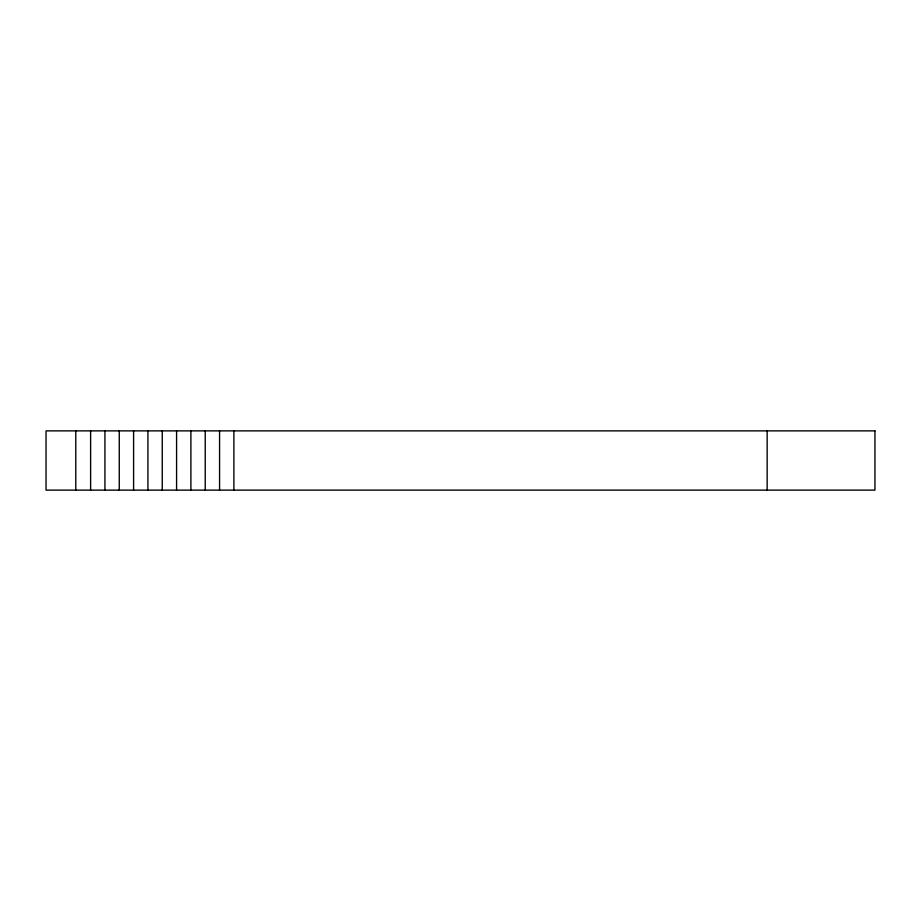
<?xml version="1.0" encoding="UTF-8"?>
<svg xmlns="http://www.w3.org/2000/svg" width="921" height="921" viewBox="0 0 921 921"><rect width="100%" height="100%" fill="white"/><g stroke="black" fill="none" stroke-linecap="round" stroke-linejoin="round"><path stroke-width="1.38" d="M767.158 430.878L767.158 490.122M233.888 430.878L233.888 490.122M219.566 430.878L219.566 490.122M205.233 430.878L205.233 490.122M190.9 430.878L190.9 490.122M176.579 430.878L176.579 490.122M162.246 430.878L162.246 490.122M147.924 430.878L147.924 490.122M133.591 430.878L133.591 490.122M119.27 430.878L119.27 490.122M104.936 430.878L104.936 490.122M90.615 430.878L90.615 490.122M75.787 430.878L75.787 490.122M874.95 430.878L46.05 430.878L46.05 490.122L874.95 490.122L874.95 430.878"/></g></svg>
